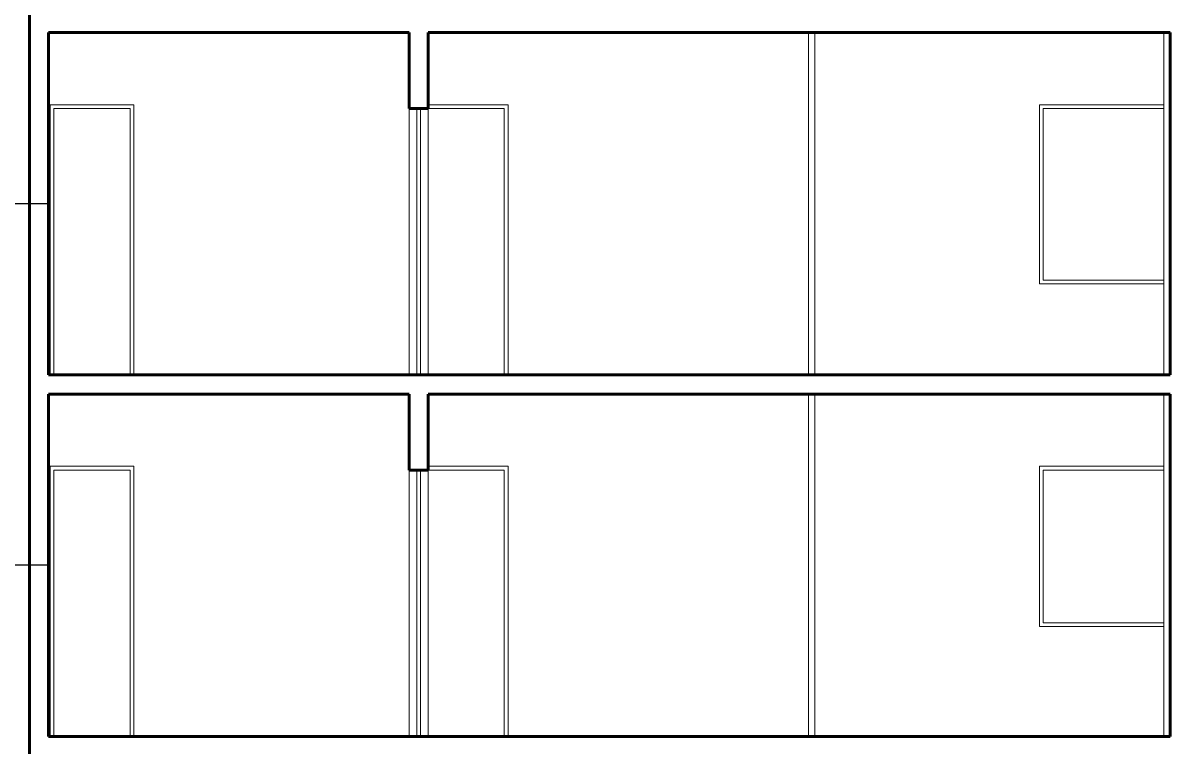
# Model space of a CAD drawing. Header units: millimetres. Extents: x 42 to 552, y 43 to 535.
# Drawn here: x 285.58 to 294.63, y 482.78 to 488.48 of the extents above; entities that cross this region are included whole.
import ezdxf

# ---------------------------------------------------------------- set-up
doc = ezdxf.new("R2010")
doc.units = ezdxf.units.MM
doc.header["$LTSCALE"] = 0.75
doc.header["$MEASUREMENT"] = 0
for name, color, linetype, lineweight in [('Linhas', 7, 'Continuous', 15), ('Linhas finas', 7, 'Continuous', 0), ('Paredes', 7, 'Continuous', 50)]:
    doc.layers.add(name, color=color, linetype=linetype, lineweight=lineweight)
doc.styles.get("Standard").update_dxf_attribs({"font": 'arial.ttf'})
doc.dimstyles.get("Standard").update_dxf_attribs({"dimtxt": 1.5, "dimasz": 1.4, "dimexe": 0.18, "dimexo": 0.0625, "dimgap": 0.6, "dimtad": 2, "dimzin": 0, "dimdsep": 46, "dimtxsty": 'Standard', "dimblk": 'OBLIQUE', "dimcen": 0.09, "dimadec": 0, "dimazin": 0, "dimtfac": 1, "dimtofl": 0, "dimtmove": 0, "dimatfit": 3, "dimfxl": 1, "dimtolj": 1, "dimtzin": 0, "dimarcsym": 0})

# ---------------------------------------------------------------- blocks, each defined once
blk = doc.blocks.new('_Oblique')
at = {"color": 0, "linetype": 'ByBlock', "lineweight": -2}
blk.add_line((-0.5, -0.5), (0.5, 0.5), dxfattribs=at)
blk = doc.blocks.new('*D306')
at = {"color": 0, "lineweight": -2, "transparency": 16777216}
for p, q in [((285.7795, 484.2011), (284.4451, 484.2011)), ((284.4586, 479.7011), (284.4586, 484.2011)), ((285.6295, 479.7011), (284.4451, 479.7011))]:
    blk.add_line(p, q, dxfattribs=at)
at = {"layer": 'Defpoints', "color": 0, "transparency": 16777216}
for p in [(284.4586, 484.2011), (285.7842, 484.2011), (285.6342, 479.7011)]:
    blk.add_point(p, dxfattribs=at)
at = {"color": 0, "lineweight": -2, "transparency": 16777216, "xscale": 0.105, "yscale": 0.105, "zscale": 0.105}
for p, rotation in [((284.4586, 484.2011), 90), ((284.4586, 479.7011), 270)]:
    blk.add_blockref('_Oblique', p, dxfattribs=dict(at, rotation=rotation))
at = {"color": 0, "transparency": 16777216, "insert": (284.3562, 481.9511), "char_height": 0.1125, "attachment_point": 5, "rotation": 90}
blk.add_mtext('\\A1;4.50', dxfattribs=at)
blk = doc.blocks.new('*D307')
at = {"color": 0, "lineweight": -2, "transparency": 16777216}
for p, q in [((285.7795, 487.0511), (284.4451, 487.0511)), ((284.4586, 484.2011), (284.4586, 487.0511)), ((285.7795, 484.2011), (284.4451, 484.2011))]:
    blk.add_line(p, q, dxfattribs=at)
at = {"layer": 'Defpoints', "color": 0, "transparency": 16777216}
for p in [(284.4586, 487.0511), (285.7842, 487.0511), (285.7842, 484.2011)]:
    blk.add_point(p, dxfattribs=at)
at = {"color": 0, "lineweight": -2, "transparency": 16777216, "xscale": 0.105, "yscale": 0.105, "zscale": 0.105}
for p, rotation in [((284.4586, 487.0511), 90), ((284.4586, 484.2011), 270)]:
    blk.add_blockref('_Oblique', p, dxfattribs=dict(at, rotation=rotation))
at = {"color": 0, "transparency": 16777216, "insert": (284.3562, 485.6261), "char_height": 0.1125, "attachment_point": 5, "rotation": 90}
blk.add_mtext('\\A1;2.85', dxfattribs=at)
blk = doc.blocks.new('*D308')
at = {"color": 0, "lineweight": -2, "transparency": 16777216}
for p, q in [((285.793, 489.9011), (284.4586, 489.9011)), ((284.4721, 487.0511), (284.4721, 489.9011)), ((285.793, 487.0511), (284.4586, 487.0511))]:
    blk.add_line(p, q, dxfattribs=at)
at = {"layer": 'Defpoints', "color": 0, "transparency": 16777216}
for p in [(284.4721, 489.9011), (285.7977, 489.9011), (285.7977, 487.0511)]:
    blk.add_point(p, dxfattribs=at)
at = {"color": 0, "lineweight": -2, "transparency": 16777216, "xscale": 0.105, "yscale": 0.105, "zscale": 0.105}
for p, rotation in [((284.4721, 489.9011), 90), ((284.4721, 487.0511), 270)]:
    blk.add_blockref('_Oblique', p, dxfattribs=dict(at, rotation=rotation))
at = {"color": 0, "transparency": 16777216, "insert": (284.3697, 488.4761), "char_height": 0.1125, "attachment_point": 5, "rotation": 90}
blk.add_mtext('\\A1;2.85', dxfattribs=at)

msp = doc.modelspace()

# ---------------------------------------------------------------- linework, layer by layer
at = {"layer": 'Linhas'}
for p, q in [((291.7764, 485.7011), (291.7764, 488.4011)), ((286.4572, 487.8311), (285.7972, 487.8311)), ((285.7972, 487.8311), (285.7972, 485.7011)), ((286.4272, 487.8011), (285.8272, 487.8011)), ((285.8272, 487.8011), (285.8272, 485.7011)), ((286.4272, 485.7011), (286.4272, 487.8011)), ((286.4572, 485.7011), (286.4572, 487.8311)), ((289.4072, 487.8311), (288.7772, 487.8311)), ((289.3772, 487.8011), (288.7772, 487.8011)), ((288.7772, 487.8011), (288.7772, 485.7011)), ((289.3772, 485.7011), (289.3772, 487.8011)), ((289.4072, 485.7011), (289.4072, 487.8311)), ((293.5972, 487.8311), (294.5769, 487.8311)), ((293.5972, 487.8311), (293.5972, 486.4185)), ((293.6272, 487.8011), (294.5769, 487.8011)), ((293.6272, 487.8011), (293.6272, 486.4485)), ((294.5769, 486.4485), (293.6272, 486.4485)), ((294.5769, 486.4185), (293.5972, 486.4185)), ((291.7764, 482.8511), (291.7764, 485.5511)), ((286.4572, 484.9811), (285.7972, 484.9811)), ((285.7972, 484.9811), (285.7972, 482.8511)), ((286.4572, 482.8511), (286.4572, 484.9811)), ((289.4072, 484.9811), (288.7772, 484.9811)), ((289.4072, 482.8511), (289.4072, 484.9811)), ((293.5972, 484.9811), (294.5769, 484.9811)), ((293.5972, 484.9811), (293.5972, 483.7185)), ((286.4272, 484.9511), (285.8272, 484.9511)), ((285.8272, 484.9511), (285.8272, 482.8511)), ((286.4272, 482.8511), (286.4272, 484.9511)), ((289.3772, 484.9511), (288.7772, 484.9511)), ((288.7772, 484.9511), (288.7772, 482.8511)), ((289.3772, 482.8511), (289.3772, 484.9511)), ((293.6272, 484.9511), (294.5769, 484.9511)), ((293.6272, 484.9511), (293.6272, 483.7485)), ((294.5769, 483.7185), (293.5972, 483.7185)), ((294.5769, 483.7485), (293.6272, 483.7485))]:
    msp.add_line(p, q, dxfattribs=at)
at = {"layer": 'Linhas finas'}
for p, q in [((285.7842, 488.4011), (285.7842, 485.7011)), ((291.8261, 485.7011), (291.8261, 488.4011)), ((294.5769, 485.7011), (294.5769, 488.4011)), ((288.6272, 487.8011), (288.6272, 485.7011)), ((288.6872, 487.8011), (288.6872, 485.7011)), ((288.7172, 487.8011), (288.7172, 485.7011)), ((288.7772, 487.8011), (288.7772, 485.7011)), ((285.7842, 485.5511), (285.7842, 482.8511)), ((291.8261, 482.8511), (291.8261, 485.5511)), ((294.5769, 482.8511), (294.5769, 485.5511)), ((288.6272, 484.9511), (288.6272, 482.8511)), ((288.6872, 484.9511), (288.6872, 482.8511)), ((288.7172, 484.9511), (288.7172, 482.8511)), ((288.7772, 484.9511), (288.7772, 482.8511))]:
    msp.add_line(p, q, dxfattribs=at)
at = {"layer": 'Paredes'}
for p, q in [((285.6342, 482.3011), (285.6342, 497.9011)), ((285.7842, 488.4011), (288.6272, 488.4011)), ((285.7842, 488.4011), (285.7842, 485.7011)), ((288.6272, 487.8011), (288.6272, 488.4011)), ((288.7772, 488.4011), (294.6272, 488.4011)), ((288.7772, 488.4011), (288.7772, 487.8011)), ((294.6272, 485.7011), (294.6272, 488.4011)), ((288.6272, 487.8011), (288.7772, 487.8011)), ((285.7842, 485.7011), (294.6272, 485.7011)), ((285.7842, 485.5511), (288.6272, 485.5511)), ((285.7842, 485.5511), (285.7842, 482.8511)), ((288.6272, 484.9511), (288.6272, 485.5511)), ((288.7772, 485.5511), (294.6272, 485.5511)), ((288.7772, 485.5511), (288.7772, 484.9511)), ((294.6272, 482.8511), (294.6272, 485.5511)), ((288.6272, 484.9511), (288.7772, 484.9511)), ((285.7842, 482.8511), (294.6272, 482.8511))]:
    msp.add_line(p, q, dxfattribs=at)

# ---------------------------------------------------------------- dimensions: what is measured, and where the dimension line sits
for base, p1, p2, picture, middle in [((284.4721, 489.9011), (285.7977, 487.0511), (285.7977, 489.9011), '*D308', (284.3697, 488.4761)), ((284.4586, 487.0511), (285.7842, 484.2011), (285.7842, 487.0511), '*D307', (284.3562, 485.6261)), ((284.4586, 484.2011), (285.6342, 479.7011), (285.7842, 484.2011), '*D306', (284.3562, 481.9511))]:
    dim = msp.add_linear_dim(base=base, p1=p1, p2=p2, angle=90, dimstyle='Standard', override={"dimscale": 0.075})
    dim.commit()
    dim.dimension.update_dxf_attribs({"geometry": picture, "text_midpoint": middle})

doc.saveas('drawing.dxf')
